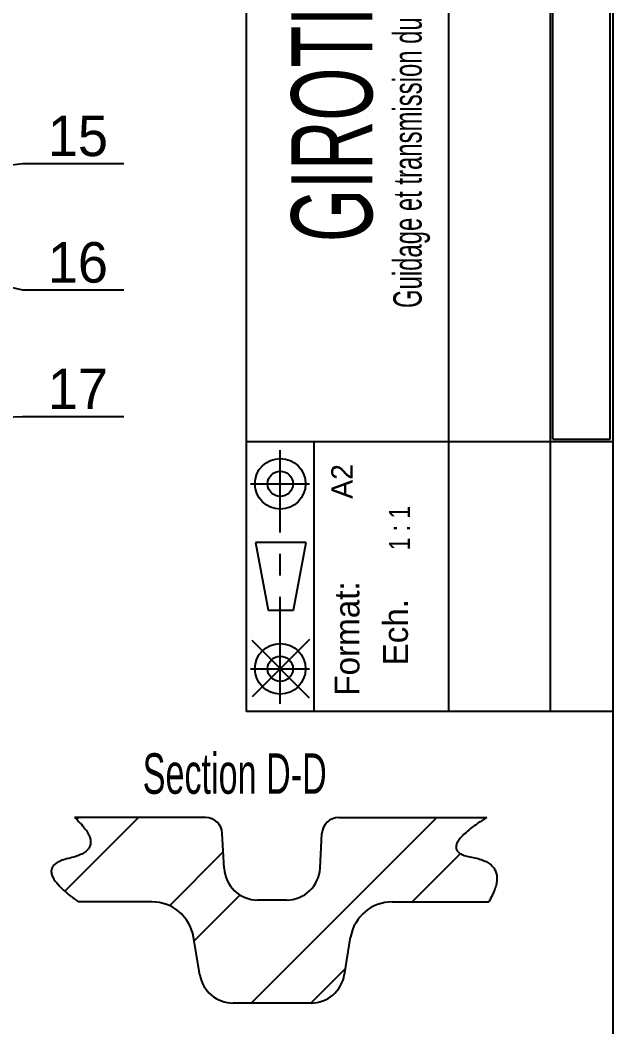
# Model space of a CAD drawing. Header units: millimetres. Extents: x 1 to 584, y 10 to 410.
# Drawn here: x 513.3 to 583.5, y 183 to 302.4 of the extents above; entities that cross this region are included whole.
import ezdxf

# ---------------------------------------------------------------- set-up
doc = ezdxf.new("R2010")
doc.units = ezdxf.units.MM
doc.linetypes.add('CENTERX2', pattern=[20.32, 12.7, -2.54, 2.54, -2.54])
for name, color, linetype in [('COUPES', 179, 'Continuous'), ('FORMAT', 179, 'Continuous'), ('PIECE8', 179, 'Continuous'), ('REP╚RES', 179, 'Continuous')]:
    doc.layers.add(name, color=color, linetype=linetype)
doc.styles.add('SLDTEXTSTYLE0', font='TXT')
doc.styles.add('SLDTEXTSTYLE1', font='TXT', dxfattribs={"width": 0.630208})
doc.styles.add('SLDTEXTSTYLE2', font='TXT', dxfattribs={"width": 0.8})

msp = doc.modelspace()

# ---------------------------------------------------------------- linework, layer by layer
at = {"layer": 'FORMAT', "color": 7}
for p, q in [((540.1, 220.42), (540.1, 410.42)), ((583.5, 410.42), (583.5, 10.42)), ((564.02, 395.22), (564.02, 220.42)), ((576.1, 252.42), (576.1, 395.22)), ((576.4, 252.72), (576.4, 394.92)), ((583.2, 252.72), (583.2, 394.92)), ((583.5, 252.42), (540.1, 252.42)), ((548.1, 220.42), (548.1, 252.42)), ((576.1, 220.42), (576.1, 252.42)), ((576.4, 252.72), (583.2, 252.72)), ((547.18, 240.46), (541.18, 240.46)), ((541.18, 240.46), (542.68, 232.46)), ((545.68, 232.46), (547.18, 240.46)), ((542.68, 232.46), (545.68, 232.46)), ((547.57, 228.97), (540.76, 222.16)), ((547.57, 222.02), (540.76, 228.84)), ((583.5, 220.42), (540.1, 220.42))]:
    msp.add_line(p, q, dxfattribs=at)
at = {"layer": 'FORMAT', "color": 7, "linetype": 'CENTERX2'}
for p, q in [((544.1, 221.33), (544.1, 251.41)), ((540.59, 247.43), (547.58, 247.43)), ((540.59, 225.5), (547.58, 225.5))]:
    msp.add_line(p, q, dxfattribs=at)
at = {"layer": 'FORMAT', "color": 7}
for centre, radius in [((544.1, 247.43), 3), ((544.1, 247.43), 1.5), ((544.1, 225.5), 3), ((544.1, 225.5), 1.5)]:
    msp.add_circle(centre, radius, dxfattribs=at)
at = {"layer": 'PIECE8', "color": 7}
for p, q in [((518.56, 199.14), (527.29, 207.87)), ((519.73, 207.87), (519.91, 207.7)), ((535.23, 207.87), (519.73, 207.87)), ((519.91, 207.7), (520.08, 207.54)), ((519.98, 207.63), (520.22, 207.87)), ((540.65, 185.87), (562.65, 207.87)), ((551.03, 207.87), (568.57, 207.87)), ((568.29, 207.7), (568.03, 207.52)), ((568.57, 207.87), (568.29, 207.7)), ((520.08, 207.54), (520.24, 207.37)), ((520.24, 207.37), (520.4, 207.21)), ((520.4, 207.21), (520.54, 207.06)), ((520.54, 207.06), (520.68, 206.9)), ((520.68, 206.9), (520.8, 206.75)), ((520.8, 206.75), (520.92, 206.6)), ((520.92, 206.6), (521.03, 206.45)), ((566.65, 206.56), (566.46, 206.41)), ((566.85, 206.71), (566.65, 206.56)), ((567.07, 206.87), (566.85, 206.71)), ((567.29, 207.02), (567.07, 206.87)), ((567.52, 207.19), (567.29, 207.02)), ((567.77, 207.35), (567.52, 207.19)), ((568.03, 207.52), (567.77, 207.35)), ((521.03, 206.45), (521.13, 206.31)), ((521.13, 206.31), (521.22, 206.17)), ((521.22, 206.17), (521.3, 206.03)), ((521.3, 206.03), (521.37, 205.89)), ((521.37, 205.89), (521.44, 205.76)), ((521.44, 205.76), (521.49, 205.63)), ((521.49, 205.63), (521.54, 205.5)), ((521.54, 205.5), (521.57, 205.38)), ((521.57, 205.38), (521.6, 205.26)), ((537.45, 201.87), (537.23, 205.98)), ((548.82, 201.87), (549.03, 205.98)), ((565.34, 205.32), (565.25, 205.2)), ((565.44, 205.44), (565.34, 205.32)), ((565.55, 205.57), (565.44, 205.44)), ((565.68, 205.7), (565.55, 205.57)), ((565.81, 205.84), (565.68, 205.7)), ((565.96, 205.97), (565.81, 205.84)), ((566.11, 206.11), (565.96, 205.97)), ((566.28, 206.26), (566.11, 206.11)), ((566.46, 206.41), (566.28, 206.26)), ((521.32, 204.1), (521.24, 204.01)), ((521.39, 204.19), (521.32, 204.1)), ((521.45, 204.29), (521.39, 204.19)), ((521.5, 204.38), (521.45, 204.29)), ((521.55, 204.48), (521.5, 204.38)), ((521.58, 204.59), (521.55, 204.48)), ((521.61, 204.69), (521.58, 204.59)), ((521.6, 205.26), (521.62, 205.14)), ((521.62, 204.8), (521.61, 204.69)), ((521.62, 205.14), (521.63, 205.02)), ((521.63, 204.91), (521.62, 204.8)), ((521.63, 205.02), (521.63, 204.91)), ((564.92, 204.44), (564.91, 204.34)), ((564.91, 204.34), (564.92, 204.25)), ((564.93, 204.54), (564.92, 204.44)), ((564.92, 204.25), (564.94, 204.16)), ((564.96, 204.64), (564.93, 204.54)), ((564.94, 204.16), (564.97, 204.07)), ((564.99, 204.74), (564.96, 204.64)), ((565.04, 204.85), (564.99, 204.74)), ((565.1, 204.96), (565.04, 204.85)), ((565.17, 205.08), (565.1, 204.96)), ((565.25, 205.2), (565.17, 205.08)), ((518.59, 202.91), (518.41, 202.86)), ((518.79, 202.97), (518.59, 202.91)), ((518.99, 203.02), (518.79, 202.97)), ((519.2, 203.06), (518.99, 203.02)), ((519.4, 203.11), (519.2, 203.06)), ((519.6, 203.17), (519.4, 203.11)), ((519.78, 203.22), (519.6, 203.17)), ((519.96, 203.28), (519.78, 203.22)), ((520.13, 203.34), (519.96, 203.28)), ((520.29, 203.4), (520.13, 203.34)), ((520.44, 203.47), (520.29, 203.4)), ((520.58, 203.54), (520.44, 203.47)), ((520.71, 203.61), (520.58, 203.54)), ((520.84, 203.69), (520.71, 203.61)), ((520.95, 203.76), (520.84, 203.69)), ((521.06, 203.85), (520.95, 203.76)), ((521.15, 203.93), (521.06, 203.85)), ((521.24, 204.01), (521.15, 203.93)), ((530.98, 197.41), (537.34, 203.78)), ((559.72, 197.87), (565.44, 203.59)), ((564.97, 204.07), (565.01, 203.99)), ((565.01, 203.99), (565.06, 203.91)), ((565.06, 203.91), (565.13, 203.83)), ((565.13, 203.83), (565.2, 203.76)), ((565.2, 203.76), (565.29, 203.69)), ((565.29, 203.69), (565.38, 203.62)), ((565.38, 203.62), (565.49, 203.56)), ((565.49, 203.56), (565.61, 203.5)), ((565.61, 203.5), (565.74, 203.44)), ((565.74, 203.44), (565.88, 203.38)), ((565.88, 203.38), (566.03, 203.33)), ((566.03, 203.33), (566.19, 203.28)), ((566.19, 203.28), (566.37, 203.24)), ((566.37, 203.24), (566.55, 203.2)), ((566.55, 203.2), (566.75, 203.16)), ((566.75, 203.16), (566.95, 203.12)), ((566.95, 203.12), (567.15, 203.08)), ((567.15, 203.08), (567.34, 203.04)), ((567.34, 203.04), (567.53, 203)), ((567.53, 203), (567.71, 202.94)), ((567.71, 202.94), (567.88, 202.89)), ((517, 201.74), (516.98, 201.64)), ((517.03, 201.84), (517, 201.74)), ((517.08, 201.94), (517.03, 201.84)), ((517.13, 202.03), (517.08, 201.94)), ((517.19, 202.12), (517.13, 202.03)), ((517.27, 202.21), (517.19, 202.12)), ((517.35, 202.29), (517.27, 202.21)), ((517.45, 202.37), (517.35, 202.29)), ((517.55, 202.45), (517.45, 202.37)), ((517.67, 202.53), (517.55, 202.45)), ((517.8, 202.6), (517.67, 202.53)), ((517.94, 202.67), (517.8, 202.6)), ((518.08, 202.73), (517.94, 202.67)), ((518.24, 202.8), (518.08, 202.73)), ((518.41, 202.86), (518.24, 202.8)), ((567.88, 202.89), (568.04, 202.83)), ((568.04, 202.83), (568.19, 202.77)), ((568.19, 202.77), (568.34, 202.71)), ((568.34, 202.71), (568.48, 202.64)), ((568.48, 202.64), (568.62, 202.57)), ((568.62, 202.57), (568.74, 202.49)), ((568.74, 202.49), (568.86, 202.41)), ((568.86, 202.41), (568.97, 202.32)), ((568.97, 202.32), (569.08, 202.24)), ((569.08, 202.24), (569.17, 202.15)), ((569.17, 202.15), (569.26, 202.05)), ((569.26, 202.05), (569.35, 201.95)), ((569.35, 201.95), (569.42, 201.85)), ((569.42, 201.85), (569.49, 201.74)), ((569.49, 201.74), (569.55, 201.63)), ((516.98, 201.64), (516.97, 201.53)), ((516.97, 201.53), (516.97, 201.42)), ((516.97, 201.42), (516.98, 201.31)), ((516.98, 201.31), (517.01, 201.19)), ((517.01, 201.19), (517.04, 201.08)), ((517.04, 201.08), (517.08, 200.95)), ((517.08, 200.95), (517.14, 200.83)), ((517.14, 200.83), (517.2, 200.7)), ((517.2, 200.7), (517.28, 200.57)), ((517.28, 200.57), (517.36, 200.44)), ((569.55, 201.63), (569.6, 201.52)), ((569.6, 201.52), (569.65, 201.4)), ((569.65, 201.4), (569.69, 201.28)), ((569.69, 201.28), (569.72, 201.16)), ((569.72, 201.16), (569.74, 201.03)), ((569.74, 201.03), (569.76, 200.89)), ((569.76, 200.89), (569.77, 200.76)), ((569.77, 200.62), (569.76, 200.47)), ((569.77, 200.76), (569.77, 200.62)), ((517.36, 200.44), (517.46, 200.3)), ((517.46, 200.3), (517.57, 200.16)), ((517.57, 200.16), (517.68, 200.02)), ((517.68, 200.02), (517.81, 199.87)), ((517.81, 199.87), (517.95, 199.72)), ((517.95, 199.72), (518.1, 199.57)), ((518.1, 199.57), (518.26, 199.41)), ((518.26, 199.41), (518.43, 199.25)), ((569.52, 199.36), (569.45, 199.19)), ((569.57, 199.53), (569.52, 199.36)), ((569.62, 199.7), (569.57, 199.53)), ((569.67, 199.86), (569.62, 199.7)), ((569.7, 200.02), (569.67, 199.86)), ((569.73, 200.18), (569.7, 200.02)), ((569.75, 200.33), (569.73, 200.18)), ((569.76, 200.47), (569.75, 200.33)), ((518.43, 199.25), (518.61, 199.09)), ((518.61, 199.09), (518.81, 198.93)), ((518.81, 198.93), (519.01, 198.76)), ((519.01, 198.76), (519.22, 198.59)), ((519.22, 198.59), (519.45, 198.41)), ((519.45, 198.41), (519.68, 198.24)), ((519.68, 198.24), (519.93, 198.06)), ((533.9, 193.26), (539.33, 198.69)), ((569.02, 198.27), (568.92, 198.07)), ((569.12, 198.46), (569.02, 198.27)), ((569.22, 198.65), (569.12, 198.46)), ((569.3, 198.83), (569.22, 198.65)), ((569.38, 199.01), (569.3, 198.83)), ((569.45, 199.19), (569.38, 199.01)), ((519.93, 198.06), (520.19, 197.87)), ((528.89, 197.87), (520.19, 197.87)), ((544.82, 198.08), (541.44, 198.08)), ((557.37, 197.87), (568.8, 197.87)), ((568.92, 198.07), (568.8, 197.87)), ((534.57, 189.21), (533.83, 193.69)), ((551.69, 189.21), (552.43, 193.69)), ((547.72, 185.87), (551.81, 189.96)), ((547.74, 185.87), (538.52, 185.87))]:
    msp.add_line(p, q, dxfattribs=at)
for centre, radius, start, end in [((535.23, 205.87), 2, 3, 90), ((551.03, 205.87), 2, 90, 177), ((541.44, 202.08), 4, 183, 270), ((544.82, 202.08), 4, 270, 357), ((528.89, 192.87), 5, 9.4623, 90), ((557.37, 192.87), 5, 90, 170.5377), ((538.52, 189.87), 4, 189.4623, 270), ((547.74, 189.87), 4, 270, 350.5377)]:
    msp.add_arc(centre, radius, start, end, dxfattribs=at)
at = {"layer": 'REP╚RES', "color": 7}
for p, q in [((467.51, 279.36), (513.55, 285.42)), ((513.55, 285.42), (525.55, 285.42)), ((484.11, 277.06), (513.55, 270.42)), ((513.55, 270.42), (525.55, 270.42)), ((487.74, 254.36), (513.55, 255.42)), ((513.55, 255.42), (525.55, 255.42))]:
    msp.add_line(p, q, dxfattribs=at)

# ---------------------------------------------------------------- texts
at = {"layer": 'COUPES', "color": 7, "insert": (527.8, 215.48), "char_height": 4.8, "attachment_point": 1, "style": 'SLDTEXTSTYLE1'}
msp.add_mtext('Section D-D', dxfattribs=at)
at = {"layer": 'FORMAT', "color": 7, "attachment_point": 1, "rotation": 90}
for s, insert, char_height, style in [('Guidage et transmission du mouvement', (557.49, 268.27), 3.36, 'SLDTEXTSTYLE1'), ('GIROTICC', (545.4, 276.1), 9.6, 'SLDTEXTSTYLE1'), ('A2', (550.14, 245.65), 2.52, 'SLDTEXTSTYLE0'), ('1 : 1', (556.96, 239.55), 2.52, 'SLDTEXTSTYLE2'), ('Format:', (550.53, 222.31), 2.943, 'SLDTEXTSTYLE0'), ('Ech.', (556.28, 225.9), 2.943, 'SLDTEXTSTYLE0')]:
    msp.add_mtext(s, dxfattribs=dict(at, insert=insert, char_height=char_height, style=style))
at = {"layer": 'REP╚RES', "color": 7, "char_height": 4.8, "attachment_point": 1, "style": 'SLDTEXTSTYLE0'}
for s, insert in [('15', (516.55, 291.08)), ('16', (516.55, 276.08)), ('17', (516.55, 261.08))]:
    msp.add_mtext(s, dxfattribs=dict(at, insert=insert))

doc.saveas('drawing.dxf')
